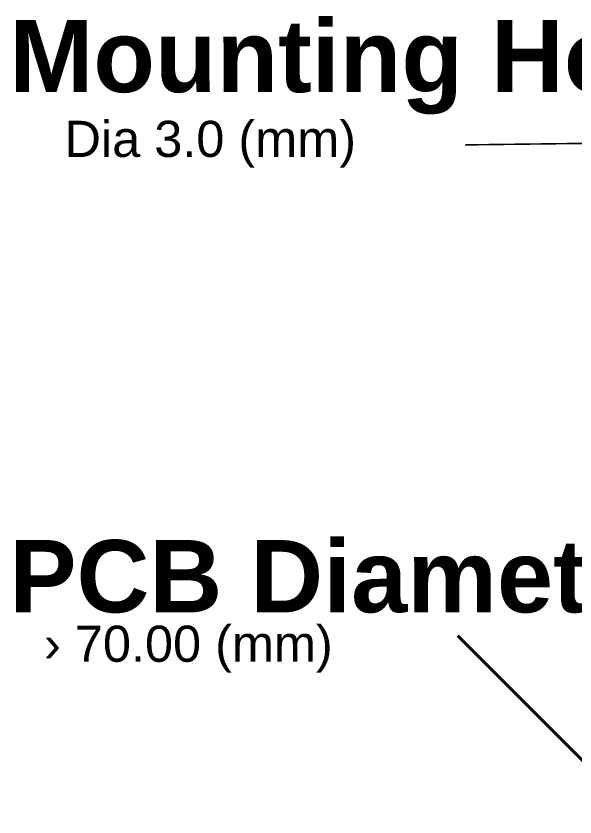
# Model space of a CAD drawing. Header units: inches. Extents: x -60 to 307, y -25 to 134.
# Drawn here: x -59.8 to -13.4, y -10.2 to 56.2 of the extents above; entities that cross this region are included whole.
import ezdxf

# ---------------------------------------------------------------- set-up
doc = ezdxf.new("R2010")
doc.units = ezdxf.units.IN
doc.layers.add('DIMENSION', color=6, linetype='Continuous')
doc.styles.add('Arial', font='', dxfattribs={"height": 0.2})
doc.styles.add('Arial_Bold', font='', dxfattribs={"height": 0.2})
doc.styles.get('Arial').set_extended_font_data('Arial')
doc.styles.get('Arial_Bold').set_extended_font_data('Arial', bold=True)

msp = doc.modelspace()

# ---------------------------------------------------------------- linework, layer by layer
at = {"layer": 'DIMENSION'}
for points, const_width in [([(-22.479, 45.542), (-5.533, 45.759)], 0.127), ([(-23.073, 4.735), (-8.221, -10.117)], 0.254)]:
    msp.add_lwpolyline(points, dxfattribs=dict(at, const_width=const_width))
for points, const_width in [([(-22.511, 45.542, 1), (-22.447, 45.542, 1)], 0.0635), ([(-23.136, 4.735, 1), (-23.009, 4.735, 1)], 0.127)]:
    msp.add_lwpolyline(points, format="xyb", close=True, dxfattribs=dict(at, const_width=const_width))

# ---------------------------------------------------------------- texts
for s, height, style, p in [('Mounting Hole', 6, 'Arial_Bold', (-60.408, 49.919)), ('Dia 3.0 (mm)', 2.99999, 'Arial', (-55.813, 44.542)), ('PCB Diameter', 6, 'Arial_Bold', (-60.408, 6.74)), ('› 70.00 (mm)', 3, 'Arial', (-57.516, 2.636))]:
    msp.add_text(s, height=height, dxfattribs=dict(at, style=style)).set_placement(p)

doc.saveas('drawing.dxf')
